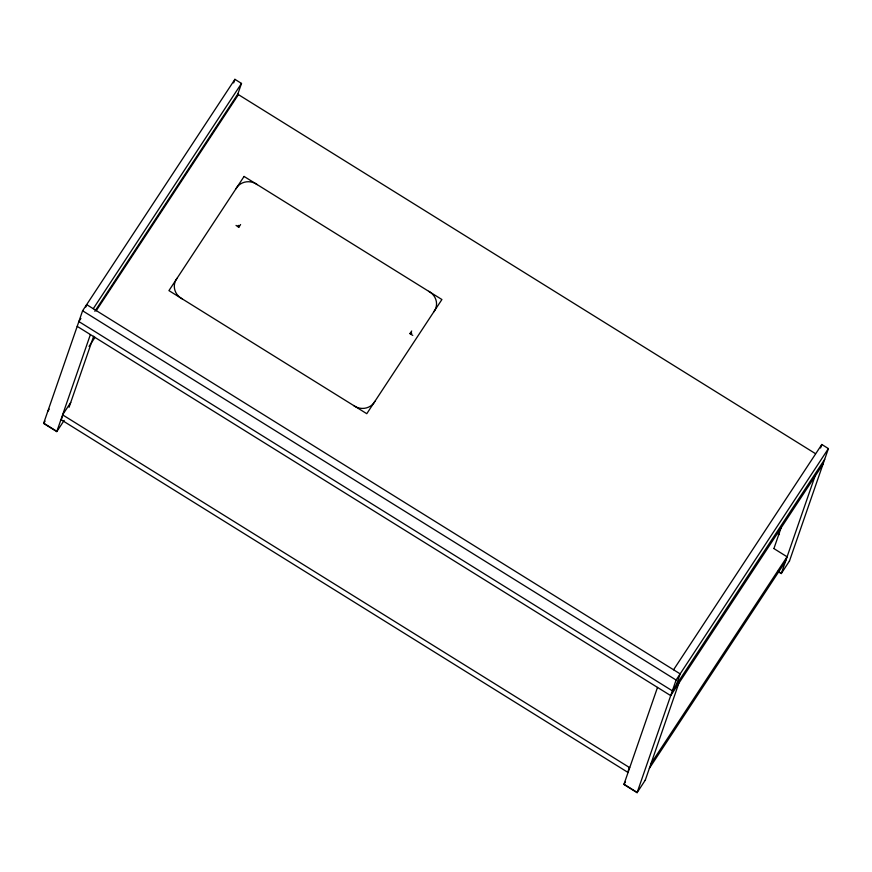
<?xml version="1.0" encoding="UTF-8"?>
<svg xmlns="http://www.w3.org/2000/svg" width="872" height="872" viewBox="0 0 872 872"><rect width="100%" height="100%" fill="white"/><g stroke="black" fill="none" stroke-linecap="round" stroke-linejoin="round"><path stroke-width="1.31" d="M64.168 420.391L56.789 431.607L43.6 423.411L82.6 310.781L234.906 79.33L241.5 83.429L237.773 94.22L815.429 453.625M85.827 307.009L86.666 304.611L680.149 673.871L676.421 684.651M56.789 431.607L90.394 334.565M61.269 419.835L62.926 415.039M69.062 407.289L93.664 336.232M233.663 82.927L234.906 79.33M627.72 772.276L629.388 767.48M657.51 687.419L623.905 784.462L637.094 792.67L645.302 780.091M637.094 792.67L676.094 680.04L828.4 448.59L821.806 444.491L673.566 669.772M645.215 780.331L678.819 683.277M773.998 548.292L781.476 526.71M820.585 448.001L821.806 444.491M785.225 561.895L786.882 557.099M777.977 571.509L781.279 573.558L814.884 476.515M789.4 561.219L828.4 448.59M238.983 227.069L240.574 224.54M80.9 318.476L78.862 321.561L672.356 690.831L824.661 459.381M93.26 308.71L241.5 83.429M94.841 311.293L237.849 93.98L238.427 94.623L96.171 310.803M89.042 346.413L95.004 337.344M47.753 411.421L49.224 409.175M43.6 423.411L45.072 421.165M70.719 402.493L62.599 414.843L629.715 767.687M823.005 464.166L670.699 695.616L77.205 326.357M625.464 781.977L623.992 784.222L637.181 792.43M651.024 763.556L787.089 556.794L773.9 548.586M649.368 768.341L785.421 561.579M781.279 573.558L789.487 560.979M410.014 333.486L411.693 331.011M410.091 333.812L412.772 335.382M777.061 533.152L779.383 534.591M778.064 571.269L781.356 573.318M82.6 310.781L676.094 680.04M60.942 419.628L628.058 772.483M43.687 423.171L56.876 431.368M236.04 225.423L238.645 227.134M374.895 401.36A14.519 13.723 19.1 0 1 353.585 405.502M428.719 291.313A14.519 13.723 19.1 0 1 433.787 311.871M235.952 188.777A14.519 13.723 19.1 0 1 257.262 184.635M182.128 298.824A14.519 13.723 19.1 0 1 177.06 278.277M238.416 225.466L237.947 226.469L238.775 226.949L239.299 226.208L238.416 225.466M410.69 332.842L410.211 333.616L411.006 334.14L411.737 333.311L410.69 332.842M244.073 176.438L168.939 290.616L366.774 413.699L441.908 299.521L244.073 176.438"/></g></svg>
